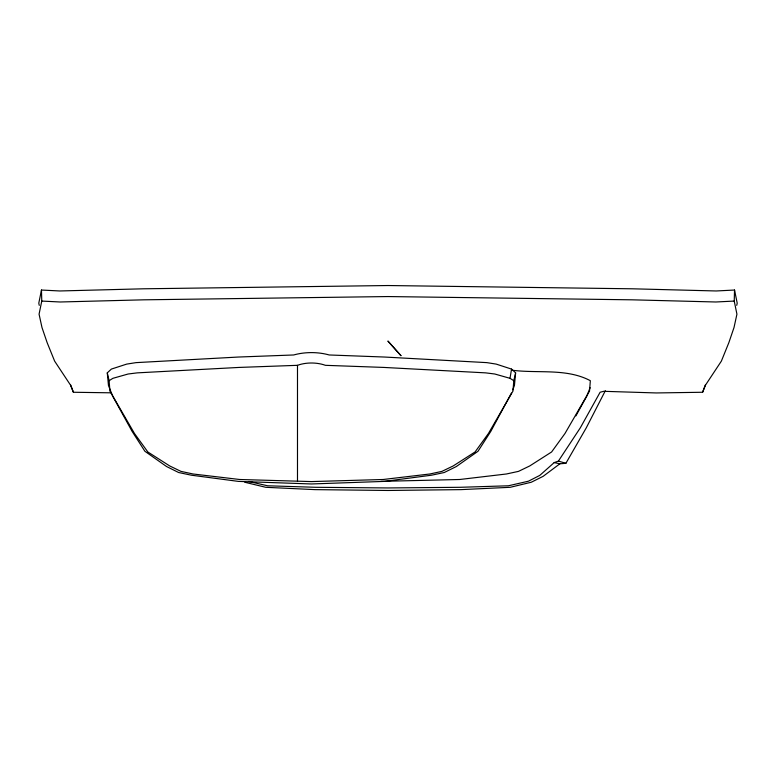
<?xml version="1.0" encoding="UTF-8"?>
<svg xmlns="http://www.w3.org/2000/svg" width="776" height="776" viewBox="0 0 776 776"><rect width="100%" height="100%" fill="white"/><g stroke="black" fill="none" stroke-linecap="round" stroke-linejoin="round"><path stroke-width="1.16" d="M248.737 481.469L267.604 485.786L315.88 487.299L388 487.949L460.12 487.299L508.396 485.786L528.437 481.198L539.786 475.397L554.19 462.593L558.4 461.089L580.361 427.751L600.12 392.239L603.709 391.308L656.253 392.947L702.6 392.258L705.5 385.109L721.37 361.121L728.848 342.662L734.018 327.511L736.928 314.173L734.232 301.069L734.533 290.04L716.2 290.971L632.45 288.798L388 285.529L143.55 288.798L59.8 290.971L41.468 290.04L38.8 303.144L39.266 305.375M515.623 372.858L513.799 380.696L512.975 391.094L488.414 433.522L475.058 451.981L453.194 465.949L441.932 471.381L429.846 473.99L383.247 479.49L311.448 481.586L239.658 479.49L193.059 473.99L180.973 471.381L169.711 465.949L147.847 451.981L134.49 433.522L109.93 391.094L109.106 380.696L107.282 372.858L111.356 369.095L126.682 364.109L136.023 362.635L238.416 357.038L293.697 354.971C304.968 351.819 317.937 351.819 329.208 354.971L384.489 357.038L486.882 362.635L496.223 364.109L511.549 369.095L515.623 372.858L514.43 385.526L512.723 389.824M513.799 380.696L510.007 378.319L511.549 369.095M41.468 290.04L41.768 301.069L39.072 314.173L41.982 327.511L47.152 342.662L54.63 361.121L70.5 385.109L73.4 392.258L111.424 392.821M736.734 305.375L737.2 303.144L734.533 290.04M702.6 392.258L705.326 385.003M511.442 393.044L490.781 431.407L478.006 451.273L456.356 466.522L444.26 472.516L431.582 475.193L384.489 481.392L311.448 483.972L238.416 481.392L191.323 475.193L178.645 472.516L166.549 466.522L144.899 451.273L132.124 431.407L112.743 396.274L108.475 385.526L107.282 372.858M590.129 387.68L586.714 396.274L575.879 415.907M605.348 390.716L586.268 427.848L565.879 463.311L559.903 463.786L554.19 462.593M559.903 463.786L543.103 476.348L531.279 482.235L510.191 487.309L461.031 489.627L388 490.471L314.969 489.627L265.809 487.309L244.721 482.235M109.106 380.696L112.898 378.319L128.137 374.003L137.216 372.868L239.095 367.426L297.489 365.321C306.016 362.227 316.889 362.227 325.416 365.321L383.81 367.426L485.689 372.868L494.768 374.003L510.007 378.319M734.232 301.069L715.879 301.99L632.033 299.817L388 296.558L143.967 299.817L60.121 301.99L41.768 301.069M380.822 481.372L459.799 479.49L506.388 473.99L518.484 471.381L529.736 465.949L551.6 451.981L564.967 433.522L589.517 391.094L590.342 380.696C566.47 367.989 537.749 373.663 511.898 370.181M558.4 461.089L565.879 463.311M70.674 385.003L73.4 392.258M297.489 365.321L297.489 481.178M388.029 341.178L400.94 355.65L388.029 341.178"/></g></svg>
